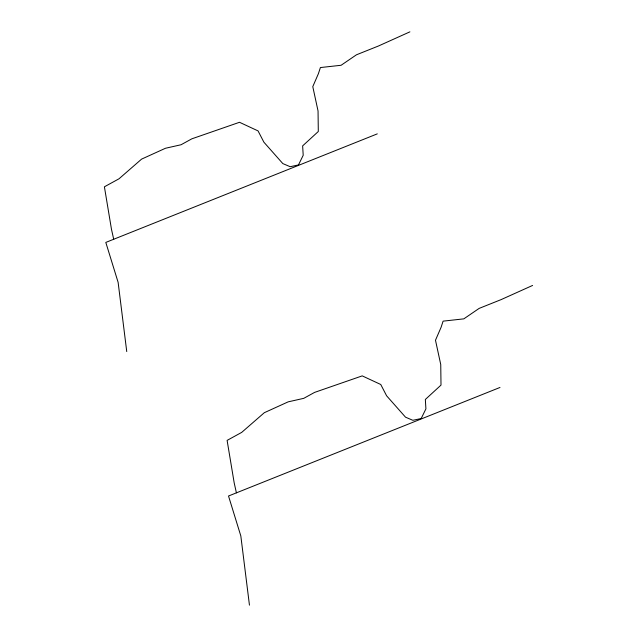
<?xml version="1.0" encoding="UTF-8"?>
<svg xmlns="http://www.w3.org/2000/svg" width="637" height="637" viewBox="0 0 637 637"><rect width="100%" height="100%" fill="white"/><g stroke="black" fill="none" stroke-linecap="round" stroke-linejoin="round"><path stroke-width="0.96" d="M409.894 31.85L378.442 46.007L356.457 54.798L341.113 65.269L320.403 67.554L318.404 73.669L312.783 86.64L318.046 110.973L318.301 131.509L302.639 145.881L303.204 155.277L298.482 164.935L290.154 166.703L282.82 163.582L263.901 142.202L258.049 130.904L239.512 122.288L191.856 138.818L181.059 144.75L165.477 148.262L141.597 159.115L119 178.798L104.404 186.8L111.475 229.272L113.705 239.265M532.596 285.44L501.152 299.597L479.159 308.388L463.824 318.858L443.105 321.144L441.107 327.259L435.485 340.23L440.748 364.563L441.003 385.098L425.341 399.471L425.914 408.866L421.184 418.525L412.864 420.301L405.522 417.179L386.603 395.792L380.759 384.493L362.222 375.878L314.567 392.408L303.761 398.34L288.187 401.851L264.307 412.704L241.702 432.388L227.106 440.39L234.185 482.862L236.407 492.855M377.287 133.866L105.806 242.418L118.124 282.358L126.747 351.56M499.989 387.463L228.516 496.008L240.826 535.948L249.449 605.15"/></g></svg>
